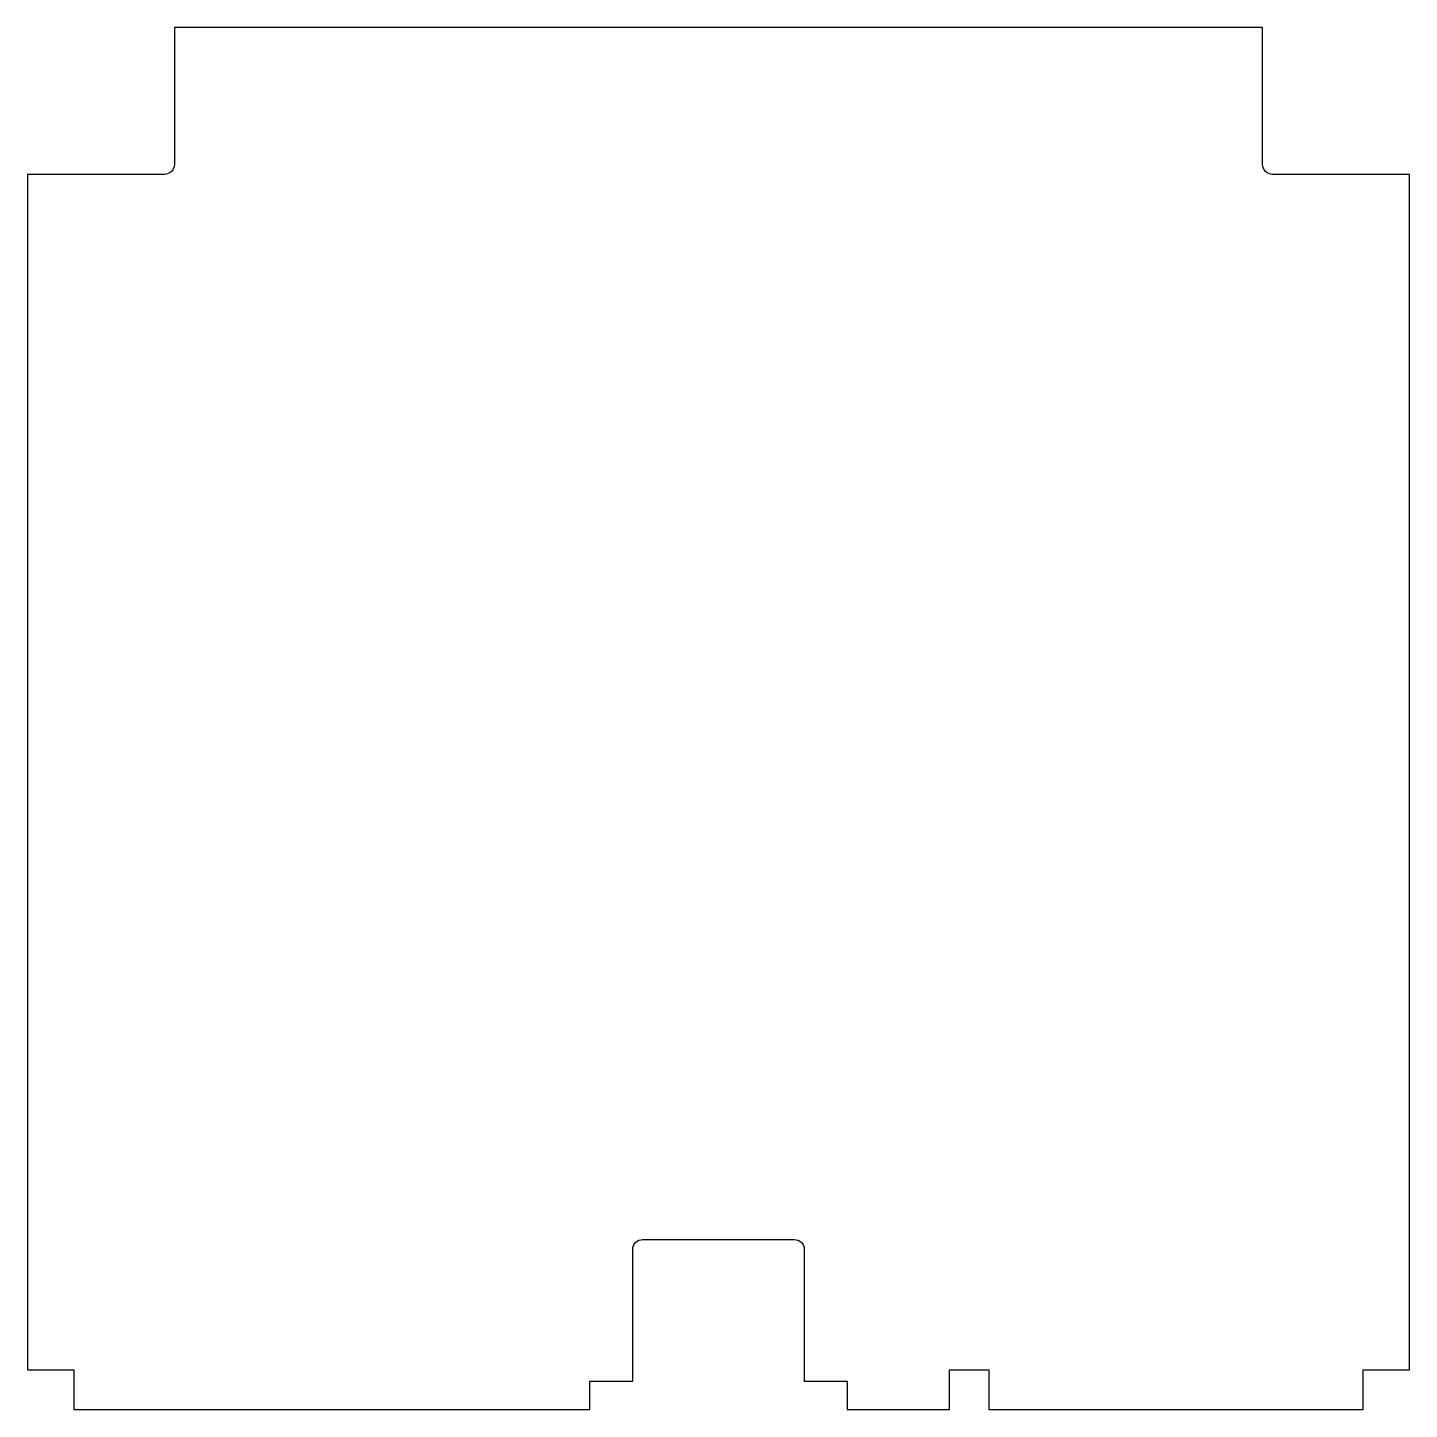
# Model space of a CAD drawing. Header units: millimetres. Extents: x 150 to 569, y -439 to -20.
import ezdxf

# ---------------------------------------------------------------- set-up
doc = ezdxf.new("R2010")
doc.units = ezdxf.units.MM
doc.layers.get('0').update_dxf_attribs({"linetype": 'CONTINUOUS'})

msp = doc.modelspace()

# ---------------------------------------------------------------- linework, layer by layer
msp.add_lwpolyline([(524.05, -20.39), (194.05, -20.39), (194.05, -61.89, -0.414214), (191.05, -64.89), (149.55, -64.89), (149.55, -427.39), (163.55, -427.39), (163.55, -439.39), (320.05, -439.39), (320.05, -430.89), (333.05, -430.89), (333.05, -390.89, -0.414214), (336.05, -387.89), (382.05, -387.89, -0.414214), (385.05, -390.89), (385.05, -430.89), (398.05, -430.89), (398.05, -439.39), (429.05, -439.39), (429.05, -427.39), (441.05, -427.39), (441.05, -439.39), (554.55, -439.39), (554.55, -427.39), (568.55, -427.39), (568.55, -64.89), (527.05, -64.89, -0.414214), (524.05, -61.89)], format="xyb", close=True)
msp.add_lwpolyline([(524.05, -20.39), (194.05, -20.39), (194.05, -61.89, -0.414214), (191.05, -64.89), (149.55, -64.89), (149.55, -427.39), (163.55, -427.39), (163.55, -439.39), (320.05, -439.39), (320.05, -430.89), (333.05, -430.89), (333.05, -390.89, -0.414214), (336.05, -387.89), (382.05, -387.89, -0.414214), (385.05, -390.89), (385.05, -430.89), (398.05, -430.89), (398.05, -439.39), (429.05, -439.39), (429.05, -427.39), (441.05, -427.39), (441.05, -439.39), (554.55, -439.39), (554.55, -427.39), (568.55, -427.39), (568.55, -64.89), (527.05, -64.89, -0.414214), (524.05, -61.89)], format="xyb", close=True)

doc.saveas('drawing.dxf')
